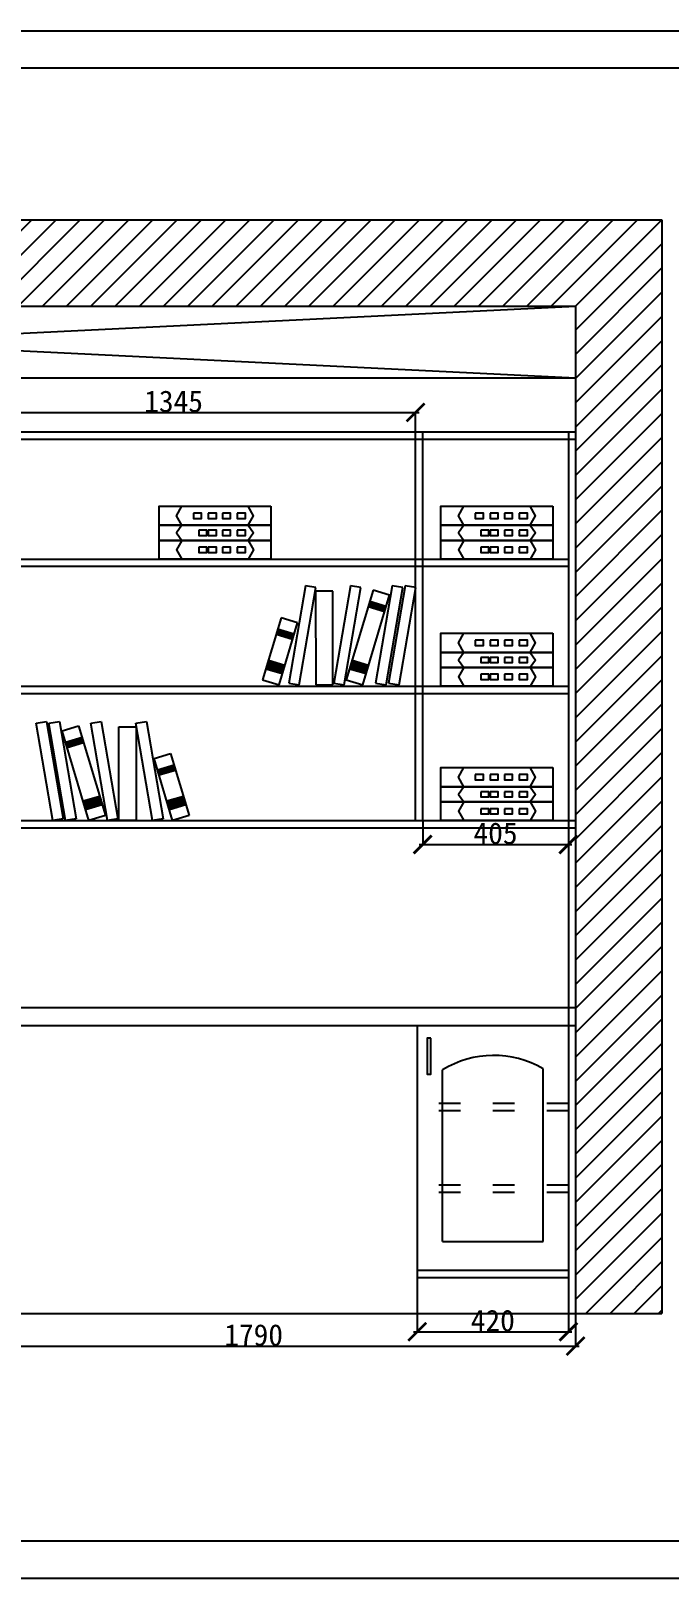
# Model space of a CAD drawing. Header units: millimetres. Extents: x 1149180 to 1411665549, y -85375798 to -28940.
# Drawn here: x 1197221 to 1198995, y -94157 to -89857 of the extents above; entities that cross this region are included whole.
import ezdxf

# ---------------------------------------------------------------- set-up
doc = ezdxf.new("R2010")
doc.units = ezdxf.units.MM
doc.header["$PDMODE"] = 35
doc.linetypes.add('ACAD_ISO03W100', pattern=[30, 12, -18])
for name, color, linetype in [('3', 3, 'Continuous'), ('qt', 7, 'Continuous'), ('TEXT', 3, 'Continuous'), ('图框', 7, 'Continuous'), ('地板', 8, 'Continuous'), ('灯', 1, 'Continuous'), ('装饰品', 1, 'Continuous')]:
    doc.layers.add(name, color=color, linetype=linetype)
doc.styles.get("Standard").update_dxf_attribs({"font": 'txt', "bigfont": 'gbcbig.shx'})
doc.styles.add('云', font='SimSun.ttf')
doc.dimstyles.new('标准', dxfattribs={"dimtxt": 60, "dimasz": 50, "dimexe": 1, "dimexo": 1, "dimtad": 1, "dimdec": 0, "dimtxsty": '云', "dimblk": 'ARCHTICK', "dimcen": 50, "dimdle": 10, "dimclrd": 24, "dimclre": 22, "dimclrt": 24, "dimadec": 0, "dimazin": 0, "dimtfac": 1, "dimtdec": 0, "dimtmove": 1, "dimatfit": 3, "dimldrblk": 'OBLIQUE', "dimfxl": 1.25, "dimarcsym": 0})

# ---------------------------------------------------------------- blocks, each defined once
blk = doc.blocks.new('A$C65934278')
at = {"layer": '3', "color": 8}
for points in [[(311.2, 147.2), (311.2, 94), (0, 94), (0, 147.2)], [(311.2, 94), (311.2, 51.6), (0, 51.6), (0, 94)], [(95.4, 127.8), (95.4, 113.2), (118, 113.2), (118, 127.8)], [(136.6, 127.8), (136.6, 113.2), (159.3, 113.2), (159.3, 127.8)], [(176.3, 127.8), (176.3, 113.2), (198.9, 113.2), (198.9, 127.8)], [(217.5, 127.8), (217.5, 113.2), (240.2, 113.2), (240.2, 127.8)], [(311.2, 51.6), (311.2, 0), (0, 0), (0, 51.6)], [(110.4, 80), (110.4, 65.5), (133, 65.5), (133, 80)], [(136.6, 80), (136.6, 65.5), (159.3, 65.5), (159.3, 80)], [(176.3, 80), (176.3, 65.5), (198.9, 65.5), (198.9, 80)], [(217.5, 80), (217.5, 65.5), (240.2, 65.5), (240.2, 80)], [(110.4, 33), (110.4, 18.5), (133, 18.5), (133, 33)], [(136.6, 33), (136.6, 18.5), (159.3, 18.5), (159.3, 33)], [(176.3, 33), (176.3, 18.5), (198.9, 18.5), (198.9, 33)], [(217.5, 33), (217.5, 18.5), (240.2, 18.5), (240.2, 33)]]:
    blk.add_lwpolyline(points, close=True, dxfattribs=at)
for points in [[(63.2, 94), (48.5, 120.6), (63.2, 147.2)], [(248, 94), (262.7, 120.6), (248, 147.2)], [(63.2, 94), (48.5, 72.8), (63.2, 51.6)], [(248, 94), (262.7, 72.8), (248, 51.6)], [(63.2, 51.6), (48.5, 25.8), (63.2, 0)], [(248, 51.6), (262.7, 25.8), (248, 0)]]:
    blk.add_lwpolyline(points, dxfattribs=at)
blk = doc.blocks.new('A$C384C34BF')
at = {"color": 8}
for p, q in [((83.3, 192.7), (50.9, 3.5)), ((71.2, 0), (103.6, 189.2)), ((103.6, 189.2), (83.3, 192.7)), ((136.7, 182), (103.1, 182)), ((103.1, 182), (103.4, 0)), ((136.9, 0), (136.7, 182)), ((171.3, 192.7), (138.8, 3.5)), ((159.1, 0), (191.5, 189.2)), ((215, 184), (162.9, 9.7)), ((191.5, 189.2), (171.3, 192.7)), ((247.2, 174.4), (215, 184)), ((252.3, 192.7), (219.9, 3.5)), ((240.2, 0), (272.6, 189.2)), ((277.6, 192.7), (245.1, 3.5)), ((272.6, 189.2), (252.3, 192.7)), ((265.4, 0), (297.8, 189.2)), ((297.8, 189.2), (277.6, 192.7)), ((195, 0), (247.2, 174.4)), ((237.5, 142.1), (205.3, 151.7)), ((240.6, 152.3), (208.4, 161.9)), ((36.1, 130.5), (0, 9.7)), ((32.2, 0), (68.2, 120.9)), ((68.2, 120.9), (36.1, 130.5)), ((58.6, 88.6), (26.4, 98.2)), ((61.6, 98.8), (29.5, 108.4)), ((38.5, 21.3), (6.3, 30.9)), ((43.5, 38.1), (11.4, 47.7)), ((201.4, 21.3), (169.2, 30.9)), ((206.4, 38.1), (174.3, 47.7)), ((0, 9.7), (32.2, 0)), ((50.9, 3.5), (71.2, 0)), ((103.4, 0), (136.9, 0)), ((138.8, 3.5), (159.1, 0)), ((162.9, 9.7), (195, 0)), ((219.9, 3.5), (240.2, 0)), ((245.1, 3.5), (265.4, 0))]:
    blk.add_line(p, q, dxfattribs=at)
for points in [[(240.6, 152.3), (208.4, 161.9), (237.5, 142.1), (205.3, 151.7)], [(61.6, 98.8), (29.5, 108.4), (58.6, 88.6), (26.4, 98.2)], [(43.5, 38.1), (11.4, 47.7), (38.5, 21.3), (6.3, 30.9)], [(206.4, 38.1), (174.3, 47.7), (201.4, 21.3), (169.2, 30.9)]]:
    blk.add_solid(points, dxfattribs=at)
at = {"color": 8, "flags": 9}
for tag in ['XSIZE', 'YSIZE']:
    blk.add_attdef(tag, (160.9, 10.3), '', height=0.34, dxfattribs=at)
blk = doc.blocks.new('3sdasd2')
at = {"layer": '图框', "color": 3}
for p, q in [((1186915.1, -89939.9), (1192919.8, -89939.8)), ((1186914.9, -93848.8), (1192919.8, -93848.7))]:
    blk.add_line(p, q, dxfattribs=at)
at = {"layer": '图框', "color": 8}
for p, q in [((1187029.6, -90032.9), (1192826.7, -90032.9)), ((1192826.7, -93755.7), (1187029.6, -93755.7))]:
    blk.add_line(p, q, dxfattribs=at)
blk = doc.blocks.new('_ArchTick')
at = {"color": 0, "linetype": 'ByBlock', "const_width": 0.15}
blk.add_lwpolyline([(-0.5, -0.5), (0.5, 0.5)], dxfattribs=at)
blk = doc.blocks.new('*D1148')
at = {"layer": 'Defpoints', "color": 0}
for p in [(1196944.8, -93421.9), (1198734.8, -93421.9), (1198734.8, -93512.7)]:
    blk.add_point(p, dxfattribs=at)
at = {"layer": 'TEXT', "color": 22, "lineweight": -2}
for p, q in [((1196944.8, -93422.9), (1196944.8, -93513.7)), ((1198734.8, -93422.9), (1198734.8, -93513.7))]:
    blk.add_line(p, q, dxfattribs=at)
at = {"layer": 'TEXT', "color": 24, "lineweight": -2}
blk.add_line((1196934.8, -93512.7), (1198744.8, -93512.7), dxfattribs=at)
at = {"layer": 'TEXT', "color": 24, "lineweight": -2, "xscale": 50, "yscale": 50, "zscale": 50, "rotation": 180}
blk.add_blockref('_ArchTick', (1196944.8, -93512.7), dxfattribs=at)
at = {"layer": 'TEXT', "color": 24, "lineweight": -2, "xscale": 50, "yscale": 50, "zscale": 50}
blk.add_blockref('_ArchTick', (1198734.8, -93512.7), dxfattribs=at)
at = {"layer": 'TEXT', "color": 24, "insert": (1197839.8, -93482.1), "char_height": 60, "attachment_point": 5, "style": '云'}
blk.add_mtext('1790', dxfattribs=at)
blk = doc.blocks.new('_Oblique')
at = {"color": 0, "linetype": 'ByBlock', "lineweight": -2}
blk.add_line((-0.5, -0.5), (0.5, 0.5), dxfattribs=at)
blk = doc.blocks.new('*D1238')
at = {"layer": 'Defpoints', "color": 0}
for p in [(1198289.8, -90917.8), (1196944.8, -90991.9), (1198289.8, -90991.9)]:
    blk.add_point(p, dxfattribs=at)
at = {"layer": '灯', "color": 24, "lineweight": -2}
blk.add_line((1196934.8, -90917.8), (1198299.8, -90917.8), dxfattribs=at)
at = {"layer": '灯', "color": 22, "lineweight": -2}
for p, q in [((1196944.8, -90990.9), (1196944.8, -90916.8)), ((1198289.8, -90990.9), (1198289.8, -90916.8))]:
    blk.add_line(p, q, dxfattribs=at)
at = {"layer": '灯', "color": 24, "lineweight": -2, "xscale": 50, "yscale": 50, "zscale": 50, "rotation": 180}
blk.add_blockref('_ArchTick', (1196944.8, -90917.8), dxfattribs=at)
at = {"layer": '灯', "color": 24, "lineweight": -2, "xscale": 50, "yscale": 50, "zscale": 50}
blk.add_blockref('_ArchTick', (1198289.8, -90917.8), dxfattribs=at)
at = {"layer": '灯', "color": 24, "insert": (1197617.3, -90887.1), "char_height": 60, "attachment_point": 5, "style": '云'}
blk.add_mtext('1345', dxfattribs=at)
blk = doc.blocks.new('*D1243')
at = {"layer": 'Defpoints', "color": 0}
for p in [(1198309.8, -92051.9), (1198714.8, -92051.9), (1198714.8, -92118.3)]:
    blk.add_point(p, dxfattribs=at)
at = {"layer": '灯', "color": 22, "lineweight": -2}
for p, q in [((1198309.8, -92052.9), (1198309.8, -92119.3)), ((1198714.8, -92052.9), (1198714.8, -92119.3))]:
    blk.add_line(p, q, dxfattribs=at)
at = {"layer": '灯', "color": 24, "lineweight": -2}
blk.add_line((1198299.8, -92118.3), (1198724.8, -92118.3), dxfattribs=at)
at = {"layer": '灯', "color": 24, "lineweight": -2, "xscale": 50, "yscale": 50, "zscale": 50, "rotation": 180}
blk.add_blockref('_ArchTick', (1198309.8, -92118.3), dxfattribs=at)
at = {"layer": '灯', "color": 24, "lineweight": -2, "xscale": 50, "yscale": 50, "zscale": 50}
blk.add_blockref('_ArchTick', (1198714.8, -92118.3), dxfattribs=at)
at = {"layer": '灯', "color": 24, "insert": (1198512.3, -92087.7), "char_height": 60, "attachment_point": 5, "style": '云'}
blk.add_mtext('405', dxfattribs=at)
blk = doc.blocks.new('*D1244')
at = {"layer": 'Defpoints', "color": 0}
for p in [(1198294.6, -93421.9), (1198714.8, -93421.9), (1198714.8, -93472.6)]:
    blk.add_point(p, dxfattribs=at)
at = {"layer": '灯', "color": 22, "lineweight": -2}
for p, q in [((1198294.6, -93422.9), (1198294.6, -93473.6)), ((1198714.8, -93422.9), (1198714.8, -93473.6))]:
    blk.add_line(p, q, dxfattribs=at)
at = {"layer": '灯', "color": 24, "lineweight": -2}
blk.add_line((1198284.6, -93472.6), (1198724.8, -93472.6), dxfattribs=at)
at = {"layer": '灯', "color": 24, "lineweight": -2, "xscale": 50, "yscale": 50, "zscale": 50, "rotation": 180}
blk.add_blockref('_ArchTick', (1198294.6, -93472.6), dxfattribs=at)
at = {"layer": '灯', "color": 24, "lineweight": -2, "xscale": 50, "yscale": 50, "zscale": 50}
blk.add_blockref('_ArchTick', (1198714.8, -93472.6), dxfattribs=at)
at = {"layer": '灯', "color": 24, "insert": (1198504.7, -93442), "char_height": 60, "attachment_point": 5, "style": '云'}
blk.add_mtext('420', dxfattribs=at)

msp = doc.modelspace()

# ---------------------------------------------------------------- hatches: boundary and pattern name
at = {"layer": 'TEXT'}
h = msp.add_hatch(dxfattribs=at)
h.set_pattern_fill('ANSI31', color=3, scale=15, style=0)
h.set_pattern_definition([(45, (2059.02, 0), (-33.6759605, 33.6759605), [])])
h.paths.add_polyline_path([(1198974.8, -90381.9), (1194434.8, -90381.9), (1194434.8, -93421.9), (1194674.8, -93421.9), (1194674.8, -90621.9), (1198734.8, -90621.9), (1198734.8, -93421.9), (1198974.8, -93421.9)])

# ---------------------------------------------------------------- linework, layer by layer
at = {"color": 8}
for p, q in [((1198364.8, -93221.9), (1198364.8, -92744.9)), ((1198644.5, -93221.9), (1198644.5, -92741.9))]:
    msp.add_line(p, q, dxfattribs=at)
at = {"color": 1, "linetype": 'ACAD_ISO03W100', "ltscale": 5}
for p, q in [((1198714.8, -92838.5), (1198314.6, -92838.5)), ((1198714.8, -92858.5), (1198314.6, -92858.5)), ((1198714.8, -93065.2), (1198314.6, -93065.2)), ((1198714.8, -93085.2), (1198314.6, -93085.2))]:
    msp.add_line(p, q, dxfattribs=at)
at = {"color": 8}
msp.add_lwpolyline([(1198332.4, -92656.9), (1198322.4, -92656.9), (1198322.4, -92756.9), (1198332.4, -92756.9)], close=True, dxfattribs=at)
msp.add_arc((1198507.2, -92975.8), 271.2, 59.5813, 121.6567, dxfattribs=at)
at = {"layer": 'qt', "color": 252}
for p, q in [((1196944.8, -90971.9), (1198734.8, -90971.9)), ((1198289.8, -91678.5), (1198289.8, -90971.9)), ((1198309.8, -91678.5), (1198309.8, -90971.9)), ((1198714.8, -90971.9), (1198714.8, -93421.9)), ((1196944.8, -90991.9), (1198734.8, -90991.9)), ((1196944.8, -91325.2), (1198714.8, -91325.2)), ((1196944.8, -91345.2), (1198714.8, -91345.2)), ((1196944.8, -91678.5), (1198289.8, -91678.5)), ((1196944.8, -91698.5), (1198289.8, -91698.5)), ((1198289.8, -92051.9), (1198289.8, -91678.5)), ((1198289.8, -91678.5), (1198714.8, -91678.5)), ((1198289.8, -91698.5), (1198714.8, -91698.5)), ((1198309.8, -92051.9), (1198309.8, -91678.5)), ((1196944.8, -92051.9), (1198734.8, -92051.9)), ((1196944.8, -92071.9), (1198734.8, -92071.9)), ((1196944.8, -92571.9), (1198734.8, -92571.9)), ((1196944.8, -92621.9), (1198734.8, -92621.9)), ((1198294.6, -92621.9), (1198294.6, -93421.9)), ((1198364.8, -93221.9), (1198644.5, -93221.9)), ((1198294.6, -93301.9), (1198714.8, -93301.9)), ((1198294.6, -93321.9), (1198714.8, -93321.9))]:
    msp.add_line(p, q, dxfattribs=at)
at = {"layer": 'TEXT', "color": 3}
for p, q in [((1194434.8, -90381.9), (1198974.8, -90381.9)), ((1198974.8, -90381.9), (1198974.8, -93421.9)), ((1194674.8, -90621.9), (1198734.8, -90621.9)), ((1198734.8, -90621.9), (1198734.8, -93421.9)), ((1198734.8, -90621.9), (1198734.8, -93421.9)), ((1194434.8, -93421.9), (1198974.8, -93421.9))]:
    msp.add_line(p, q, dxfattribs=at)
at = {"layer": '地板'}
for p, q in [((1194674.8, -90621.9), (1198734.8, -90821.9)), ((1194674.8, -90821.9), (1198734.8, -90621.9)), ((1194674.8, -90821.9), (1198734.8, -90821.9))]:
    msp.add_line(p, q, dxfattribs=at)

# ---------------------------------------------------------------- block references
at = {"layer": 'TEXT', "color": 3, "xscale": 1.100000000005821, "yscale": 1.100000000000364, "zscale": 1.1}
msp.add_blockref('3sdasd2', (-111755.2, 9076.4), dxfattribs=at)
at = {"layer": 'TEXT', "color": 3}
for p in [(1197576.8, -91325.2), (1198360.6, -91325.2), (1198360.6, -91678.5), (1198360.6, -92051.9)]:
    msp.add_blockref('A$C65934278', p, dxfattribs=at)
at = {"layer": '装饰品', "yscale": 1.430000000000291, "zscale": 1.43}
for p, xscale in [((1197864.4, -91675), 1.430000000167638), ((1197660.7, -92051.9), -1.429999999993015)]:
    msp.add_blockref('A$C384C34BF', p, dxfattribs=dict(at, xscale=xscale))

# ---------------------------------------------------------------- dimensions: what is measured, and where the dimension line sits
at = {"layer": 'TEXT', "color": 3}
dim = msp.add_aligned_dim(p1=(1196944.8, -93421.9), p2=(1198734.8, -93421.9), distance=-90.9, dimstyle='标准', dxfattribs=at)
dim.commit()
dim.dimension.update_dxf_attribs({"geometry": '*D1148', "text_midpoint": (1197839.8, -93482.1)})
at = {"layer": '灯', "color": 1}
for p1, p2, distance, picture, middle in [((1196944.8, -90991.9), (1198289.8, -90991.9), 74.1, '*D1238', (1197617.3, -90887.1)), ((1198309.8, -92051.9), (1198714.8, -92051.9), -66.4, '*D1243', (1198512.3, -92087.7)), ((1198294.6, -93421.9), (1198714.8, -93421.9), -50.8, '*D1244', (1198504.7, -93442))]:
    dim = msp.add_aligned_dim(p1=p1, p2=p2, distance=distance, dimstyle='标准', dxfattribs=at)
    dim.commit()
    dim.dimension.update_dxf_attribs({"geometry": picture, "text_midpoint": middle})

doc.saveas('drawing.dxf')
